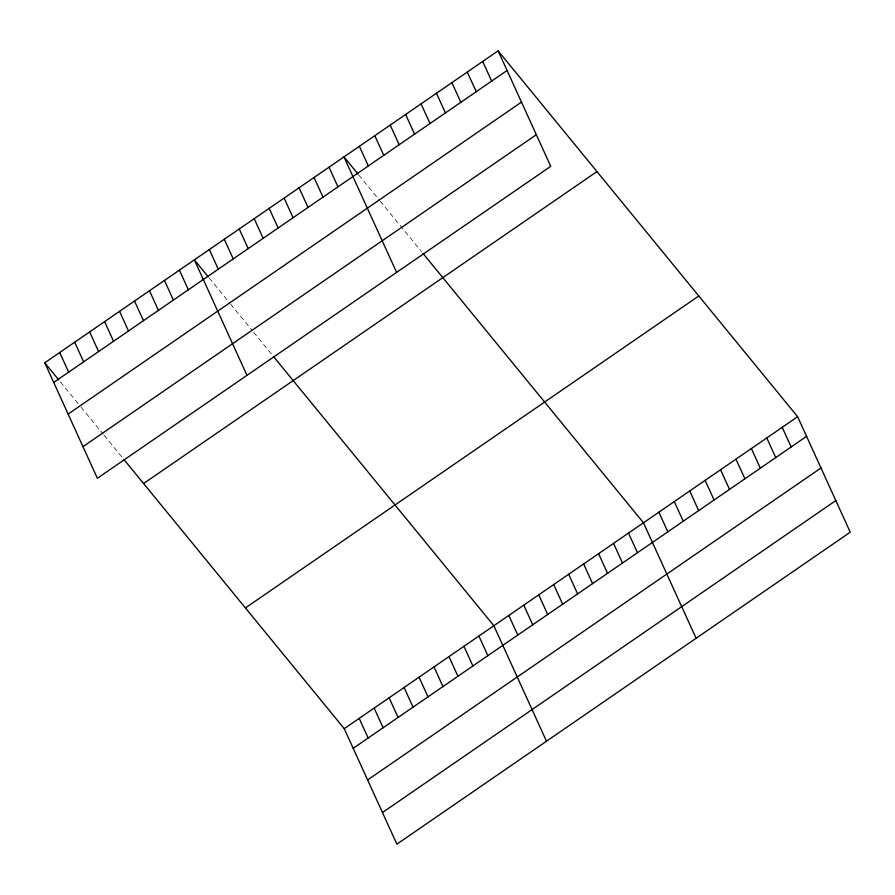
<?xml version="1.0" encoding="UTF-8"?>
<svg xmlns="http://www.w3.org/2000/svg" width="895" height="895" viewBox="0 0 895 895"><rect width="100%" height="100%" fill="white"/><g stroke="black" fill="none" stroke-linecap="round" stroke-linejoin="round"><path stroke-width="0.67" stroke-dasharray="4.47 3.36" d="M358.805 175.017L379.39 200.167M380.218 201.174L421.4 251.484M209.184 277.965L229.78 303.114M230.597 304.121L252.021 330.289M253.665 332.291L271.778 354.431M60.401 381.919L80.17 406.061M80.986 407.068L103.227 434.232M104.055 435.238L122.995 458.385"/><path stroke-width="1.34" d="M498.123 50.836L550.749 166.325L97.376 478.277L44.75 362.799L498.123 50.836L797.624 416.723L850.25 532.201L396.877 844.164L344.251 728.675L123.823 459.392M53.7 382.445L507.073 70.481M68.121 414.072L521.483 102.108M82.966 446.65L536.34 134.697M143.58 483.535L596.954 171.583M245.42 607.94L698.782 295.976M344.251 728.675L797.624 416.723M353.201 748.321L806.574 436.368M367.621 779.948L820.983 467.995M382.467 812.537L835.84 500.573M357.978 174.01L343.971 156.905L396.608 272.382M423.044 253.498L643.471 522.781L696.109 638.269M208.367 276.958L194.36 259.852L246.986 375.329M273.434 356.445L493.861 625.728L546.487 741.217M44.75 362.799L58.757 379.905M782.208 427.329L791.158 446.974M766.791 437.935L775.741 457.58M751.375 448.54L760.336 468.186M735.958 459.146L744.92 478.791M720.553 469.752L729.503 489.397M705.137 480.358L714.087 500.003M689.721 490.963L698.671 510.609M482.707 61.442L491.657 81.087M674.304 501.569L683.254 521.214M467.291 72.047L476.241 91.693M658.888 512.175L667.838 531.82M451.874 82.664L460.835 102.31M436.458 93.27L445.419 112.915M628.514 533.084L637.464 552.73M421.053 103.876L430.003 123.521M613.556 543.377L622.506 563.022M405.636 114.482L414.586 134.127M598.587 553.669L607.548 573.315M390.22 125.087L399.17 144.733M583.629 563.962L592.579 583.607M374.804 135.693L383.754 155.338M568.672 574.254L577.622 593.9M359.387 146.299L368.337 165.944M553.703 584.558L562.664 604.203M538.745 594.851L547.695 614.496M329.013 167.197L337.963 186.842M523.788 605.143L532.738 624.788M314.055 177.49L323.005 197.135M508.819 615.436L517.78 635.081M299.087 187.793L308.048 207.439M284.129 198.086L293.079 217.731M478.903 636.032L487.853 655.677M269.171 208.378L278.121 228.024M463.946 646.324L472.896 665.969M254.202 218.671L263.164 238.316M448.977 656.617L457.938 676.262M239.245 228.963L248.195 248.609M434.019 666.909L442.969 686.554M224.287 239.267L233.237 258.912M419.061 677.202L428.011 696.847M209.329 249.56L218.279 269.205M404.092 687.505L413.054 707.151M389.135 697.798L398.085 717.443M179.403 270.145L188.353 289.79M374.177 708.09L383.127 727.736M164.445 280.437L173.395 300.082M359.208 718.383L368.169 738.028M149.476 290.73L158.437 310.386M134.518 301.033L143.469 320.678M119.561 311.326L128.511 330.971M104.592 321.618L113.553 341.264M89.634 331.911L98.584 351.556M74.677 342.203L83.627 361.848M59.708 352.507L68.669 372.152"/></g></svg>
